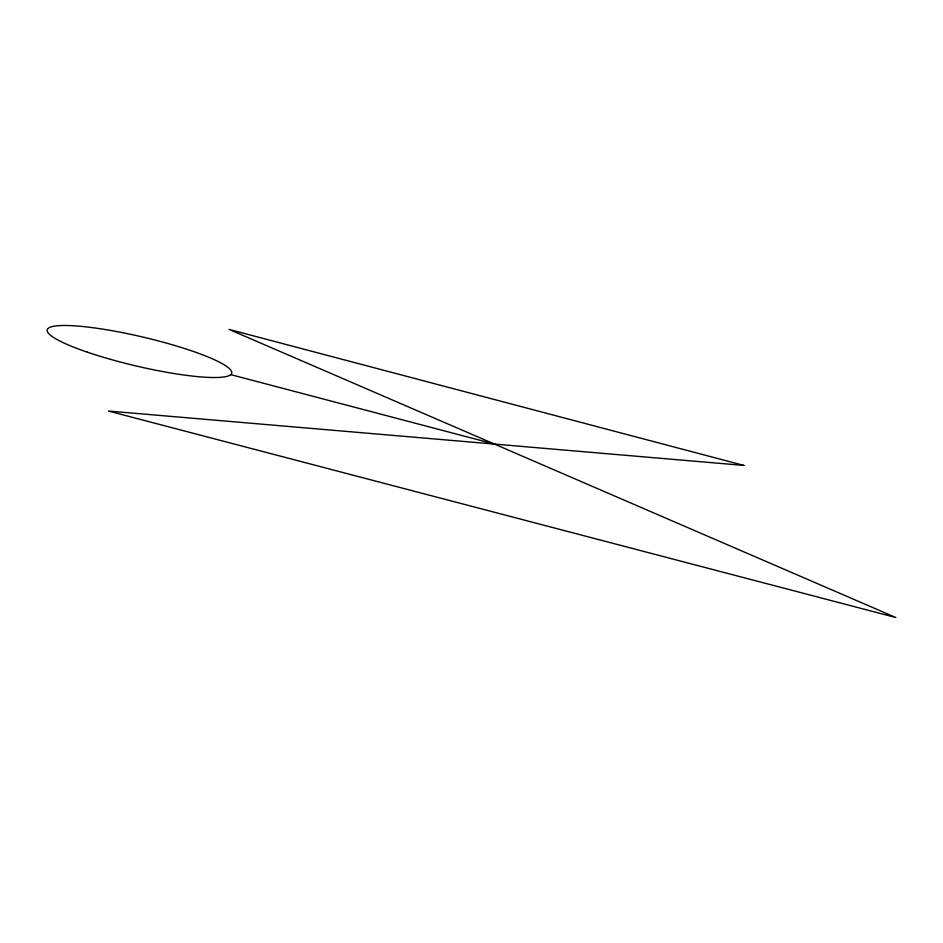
<?xml version="1.0" encoding="UTF-8"?>
<svg xmlns="http://www.w3.org/2000/svg" width="943" height="943" viewBox="0 0 943 943"><rect width="100%" height="100%" fill="white"/><g stroke="black" fill="none" stroke-linecap="round" stroke-linejoin="round"><path stroke-width="1.41" d="M230.776 374.63L494.462 444.082M743.886 465.429L108.433 411.042L895.85 617.524L229.09 329.425L743.886 465.429M87.322 352.163A94.772 14.84 13.2 0 0 231.506 373.723A94.772 14.84 13.2 0 0 99.522 328.647A94.772 14.84 13.2 0 0 87.322 352.163"/></g></svg>
